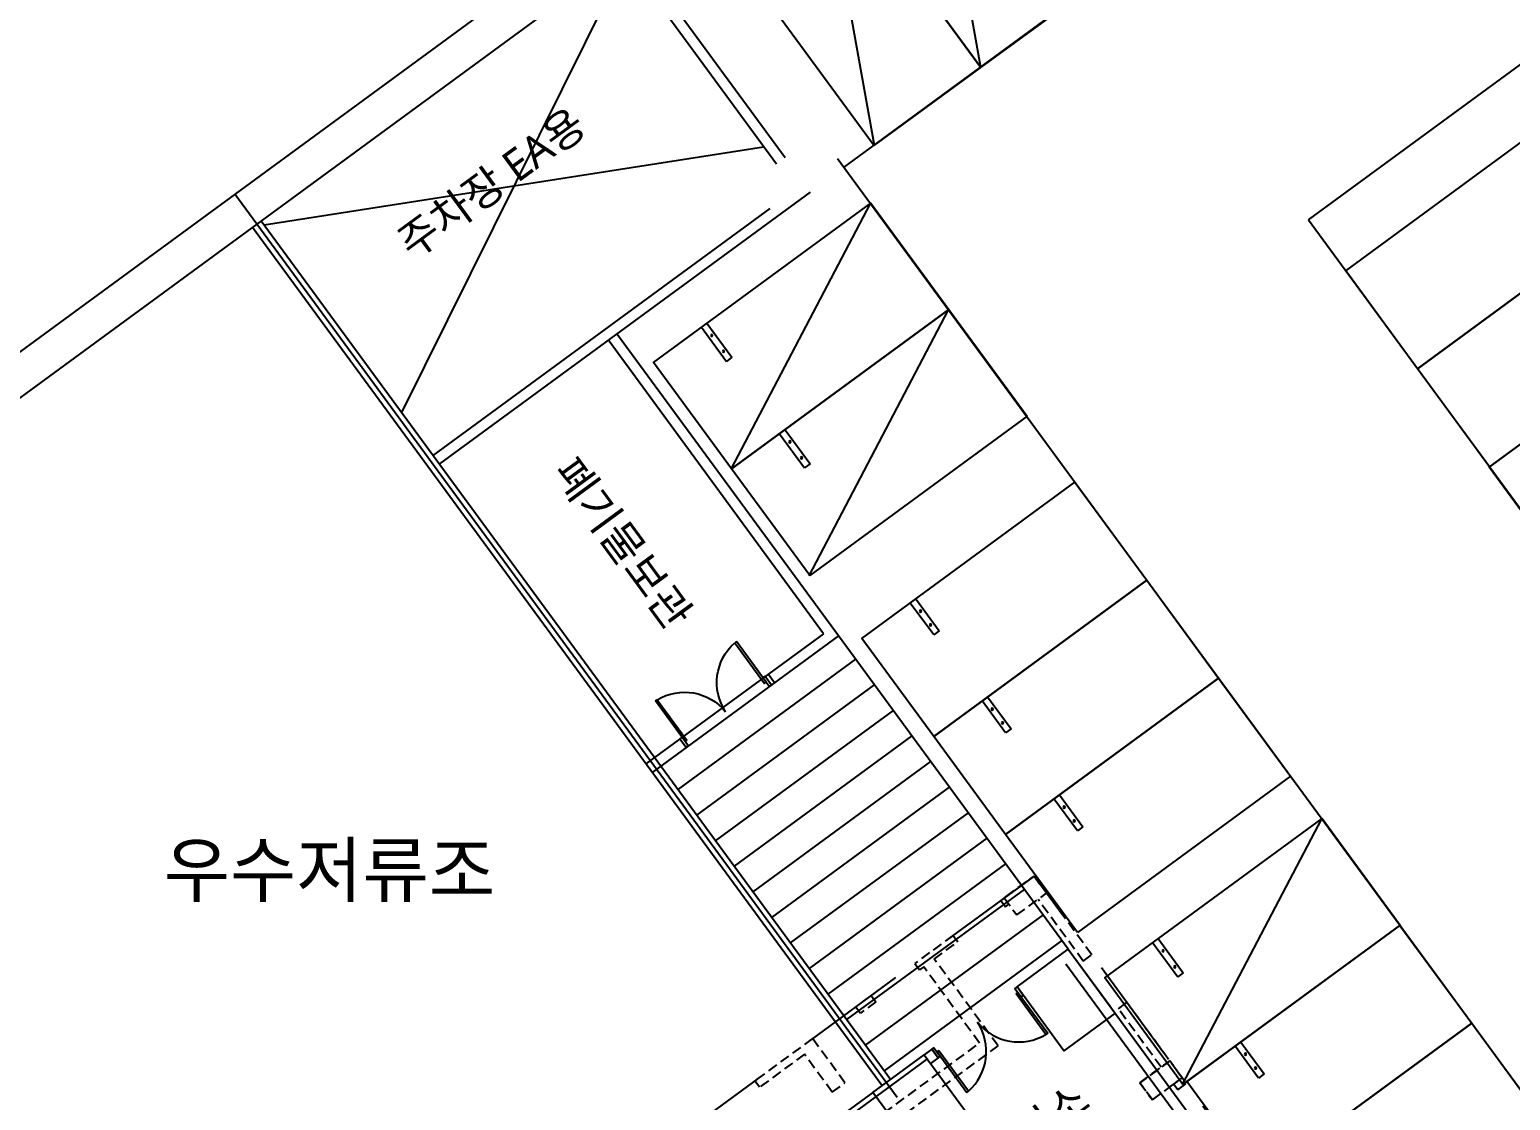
# Model space of a CAD drawing. Header units: millimetres. Extents: x 75184266 to 76346726, y -35850126 to -33679385.
# Drawn here: x 75324951 to 75352975, y -34522754 to -34502484 of the extents above; entities that cross this region are included whole.
import ezdxf
from ezdxf.enums import TextEntityAlignment as Align

# ---------------------------------------------------------------- set-up
doc = ezdxf.new("R2010")
doc.units = ezdxf.units.MM
doc.header["$LTSCALE"] = 50
doc.header["$MEASUREMENT"] = 0
doc.header["$PDMODE"] = 1
doc.header["$PDSIZE"] = -3
for name, pattern in [('HIDDEN2', [0.1875, 0.125, -0.0625]), ('PHANTOM2', [1.25, 0.625, -0.125, 0.125, -0.125, 0.125, -0.125]), ('XR-지하3층$0$H', [1.3, 0.8, -0.5])]:
    doc.linetypes.add(name, pattern=pattern)
doc.layers.get('0').update_dxf_attribs({"linetype": 'CONTINUOUS'})
doc.layers.get('Defpoints').update_dxf_attribs({"color": 51, "linetype": 'CONTINUOUS'})
for name, color, linetype in [('XR-지하3층$0$a-door', 6, 'CONTINUOUS'), ('XR-지하3층$0$CON', 2, 'CONTINUOUS'), ('XR-지하3층$0$일반주차', 8, 'CONTINUOUS'), ('XR-지하3층$0$확장형주차', 8, 'CONTINUOUS')]:
    doc.layers.add(name, color=color, linetype=linetype)
doc.layers.add('건축', color=8, linetype='CONTINUOUS', plot=False)
doc.styles.add('XR-지하3층$0$돋움', font='', dxfattribs={"width": 0.9})
doc.styles.add('XR-지하3층$0$맑은고딕', font='')
doc.styles.get('XR-지하3층$0$돋움').set_extended_font_data('Dotum')
doc.styles.get('XR-지하3층$0$맑은고딕').set_extended_font_data('Malgun Gothic')
doc.dimstyles.new('XR-지하3층$0$20110829_평면도_면적조정$0$std_style', dxfattribs={"dimscale": 400, "dimtxt": 3, "dimasz": 1, "dimexe": 1.5, "dimexo": 2, "dimgap": 1, "dimtad": 1, "dimtoh": 1, "dimdec": 0, "dimzin": 0, "dimdsep": 46, "dimtxsty": 'XR-지하3층$0$돋움', "dimblk": 'XR-지하3층$0$20110829_평면도_면적조정$0$01420DDOT01', "dimblk1": 'XR-지하3층$0$20110829_평면도_면적조정$0$01420DDOT01', "dimblk2": 'XR-지하3층$0$20110829_평면도_면적조정$0$01420DDOT01', "dimcen": 2.5, "dimdle": 8, "dimclrd": 256, "dimclre": 256, "dimclrt": 256, "dimadec": 0, "dimazin": 0, "dimtfac": 1, "dimtdec": 0, "dimtix": 1, "dimtmove": 2, "dimatfit": 3, "dimldrblk": 'XR-지하3층$0$20110829_평면도_면적조정$0$_ClosedBlank', "dimfxl": 1, "dimtolj": 1, "dimtzin": 0, "dimlwd": -1, "dimlwe": -1, "dimarcsym": 0})

# ---------------------------------------------------------------- blocks, each defined once
blk = doc.blocks.new('XR-지하3층$0$일반형 주차')
at = {"layer": 'XR-지하3층$0$일반주차'}
for p, q in [((750, 3865), (0, 3865)), ((0, 3735), (750, 3735)), ((750, 3735), (750, 3865))]:
    blk.add_line(p, q, dxfattribs=at)
blk.add_lwpolyline([(2300, 5000), (0, 5000), (0, 0), (2300, 0)], close=True, dxfattribs=at)
for centre in [(238, 3800), (563, 3800)]:
    blk.add_circle(centre, 17.5, dxfattribs=at)
blk = doc.blocks.new('XR-지하3층$0$확장형 주차')
at = {"layer": 'XR-지하3층$0$확장형주차', "color": 7}
for p, q in [((0, 3965), (800, 3965)), ((800, 3835), (800, 3965)), ((0, 3835), (800, 3835))]:
    blk.add_line(p, q, dxfattribs=at)
blk.add_lwpolyline([(2500, 5100), (0, 0)], dxfattribs=at)
blk.add_lwpolyline([(2500, 5091), (0, 5091), (0, -9), (2500, -9)], close=True, dxfattribs=at)
for centre in [(238, 3900), (613, 3900)]:
    blk.add_circle(centre, 17.5, dxfattribs=at)
blk = doc.blocks.new('XR-지하3층$0$A$C5E3F3FAC')
at = {"layer": 'XR-지하3층$0$a-door'}
for p, q in [((90, 950), (50, 950)), ((50, 950), (50, 0)), ((90, 0), (90, 950)), ((1910, 950), (1950, 950)), ((1910, 0), (1910, 950)), ((1950, 950), (1950, 0)), ((50, 0), (90, 0)), ((1950, 0), (1910, 0))]:
    blk.add_line(p, q, dxfattribs=at)
at = {"layer": 'XR-지하3층$0$a-door', "color": 6}
for points in [[(0, 850), (0, 1050), (50, 1050), (50, 850)], [(2000, 850), (2000, 1050), (1950, 1050), (1950, 850)]]:
    blk.add_lwpolyline(points, close=True, dxfattribs=at)
at = {"layer": 'XR-지하3층$0$a-door', "color": 7}
for centre, start, end in [((-2, 999), 275.2502, 357.2138), ((2002, 999), 182.7862, 264.7498)]:
    blk.add_arc(centre, 1003, start, end, dxfattribs=at)
blk = doc.blocks.new('XR-지하3층$0$20110829_평면도_면적조정$0$01420DDOT01')
blk.add_line((-1.5, 0), (1.5, 0))
at = {"const_width": 0.5}
blk.add_lwpolyline([(-0.25, 0, 1), (0.25, 0, 1)], format="xyb", close=True, dxfattribs=at)
blk = doc.blocks.new('*D295')
at = {"layer": 'Defpoints', "color": 0, "transparency": 16777216}
for p in [(75346469, -34460649), (75352378, -34468709, 0), (75283584, -34519145, 0)]:
    blk.add_point(p, dxfattribs=at)
at = {"layer": '건축'}
for p, q in [((75351905, -34468064), (75346114, -34460166)), ((75277998, -34510849), (75346147, -34460886)), ((75283111, -34518500), (75277320, -34510602))]:
    blk.add_line(p, q, dxfattribs=at)
at = {"layer": '건축', "xscale": 400, "yscale": 400, "zscale": 400}
for p, rotation in [((75346469, -34460649), 36.24693456144445), ((75277675, -34511086), 216.2469345614445)]:
    blk.add_blockref('XR-지하3층$0$20110829_평면도_면적조정$0$01420DDOT01', p, dxfattribs=dict(at, rotation=rotation))
at = {"layer": '건축', "insert": (75311303, -34484818), "char_height": 1800, "attachment_point": 5, "rotation": 36.2469, "style": 'XR-지하3층$0$돋움'}
blk.add_mtext('\\A1;85302', dxfattribs=at)
blk = doc.blocks.new('XR-지하3층$0$20110829_평면도_면적조정$0$_ClosedBlank')
at = {"color": 0, "linetype": 'ByBlock', "lineweight": -2}
for p, q in [((-1, 0.167), (0, 0)), ((-1, 0.167), (-1, -0.167)), ((0, 0), (-1, -0.167))]:
    blk.add_line(p, q, dxfattribs=at)
blk = doc.blocks.new('XR-지하3층$0$기둥 0620')
at = {"layer": 'XR-지하3층$0$CON', "ltscale": 0.5}
blk.add_lwpolyline([(-600, 0), (600, 0), (600, 1500), (-600, 1500)], close=True, dxfattribs=at)

msp = doc.modelspace()

# ---------------------------------------------------------------- linework, layer by layer
at = {"layer": '건축', "ltscale": 1000}
for p, q in [((75313281.6, -34517008), (75350390.8, -34489801.4)), ((75313981.6, -34517362.8), (75336352.4, -34500961.6))]:
    msp.add_line(p, q, dxfattribs=at)
at = {"layer": '건축'}
for p, q in [((75340366.1, -34505086.8), (75352581.8, -34496130.8)), ((75349151.9, -34506085.3), (75353723.8, -34502733.4)), ((75340240.8, -34504924.1), (75354667.6, -34524602)), ((75341370.7, -34522701.7), (75328833.7, -34505601.4)), ((75349151.9, -34506085.3), (75388645.3, -34559953.7))]:
    msp.add_line(p, q, dxfattribs=at)
at = {"layer": '건축', "ltscale": 0.5}
for p, q in [((75339249.6, -34504913.4), (75336352.4, -34500961.6)), ((75336242.5, -34501161.8), (75331987.9, -34509734.6)), ((75339088.3, -34505031.6), (75336191.1, -34501079.9)), ((75338843, -34504708.9), (75329387.4, -34506187.5)), ((75341244.5, -34522360.4), (75329330.4, -34506109.8)), ((75341083.2, -34522478.7), (75329169.1, -34506228)), ((75340258.6, -34513962.7, 0), (75336060.6, -34508236.7, 0)), ((75339979, -34513919.6, 0), (75335899.3, -34508354.9)), ((75344606.8, -34519893.6, 0), (75345398.6, -34520972.1, 0)), ((75344607.2, -34519893.3, 0), (75347359.3, -34523644.6, 0)), ((75347078.1, -34523602.9, 0), (75344563.7, -34520173.2, 0)), ((75342025, -34521787, 0), (75341880.2, -34521894, 0)), ((75342025, -34521787, 0), (75342025, -34521787, 0)), ((75342025, -34521787, 0), (75342143.8, -34521947.8, 0)), ((75342143.8, -34521947.8, 0), (75341999.1, -34522054.8, 0)), ((75335643.6, -34526469.4, 0), (75340912.7, -34522603.8, 0))]:
    msp.add_line(p, q, dxfattribs=at)
at = {"layer": '건축', "ltscale": 100}
for p, q in [((75339722.6, -34505558.6), (75332706.3, -34510702.5)), ((75338959.2, -34505870.3), (75332582.4, -34510545.4)), ((75339979, -34513919.6), (75336615.9, -34516385.3)), ((75340258.6, -34513962.7), (75336734.1, -34516546.6)), ((75344606.8, -34519893.6, 0), (75340258.6, -34513962.6)), ((75340582.4, -34514404.2), (75337219.2, -34516869.9)), ((75339048.9, -34514849.5), (75338930.7, -34514688.2)), ((75340937.1, -34514888.1), (75337574, -34517353.8)), ((75341291.9, -34515372), (75337928.7, -34517837.7)), ((75341646.6, -34515855.9), (75338283.5, -34518321.6)), ((75342001.4, -34516339.8), (75338638.2, -34518805.5)), ((75342356.2, -34516823.7), (75338993, -34519289.4)), ((75342710.9, -34517307.6), (75339347.8, -34519773.3)), ((75343065.7, -34517791.5), (75339702.5, -34520257.1)), ((75343420.4, -34518275.4), (75340057.3, -34520741)), ((75343775.2, -34518759.2), (75340412.1, -34521224.9)), ((75344130, -34519243.1), (75340766.8, -34521708.8)), ((75344484.7, -34519727), (75341121.6, -34522192.7)), ((75335107.4, -34526986.8, 0), (75341939.4, -34521974.6, 0))]:
    msp.add_line(p, q, dxfattribs=at)
at = {"layer": '건축', "linetype": 'HIDDEN2', "ltscale": 30}
for p, q in [((75343436, -34518892.2, 0), (75343960.1, -34518507.7, 0)), ((75343960.1, -34518507.7, 0), (75344108, -34518709.3, 0)), ((75343331.2, -34518969.1, 0), (75343419.9, -34519090.1, 0)), ((75342428.1, -34519631.6, 0), (75342516.9, -34519752.6, 0)), ((75341984.7, -34519957, 0), (75341702.5, -34520164, 0)), ((75344893.1, -34520117.7, 0), (75345054.4, -34519999.4, 0)), ((75344893.1, -34520117.7, 0), (75345054.4, -34519999.4, 0)), ((75341702.5, -34520164, 0), (75341791.2, -34520284.9, 0)), ((75340880.1, -34520767.4, 0), (75340589.8, -34520980.3, 0)), ((75340880.1, -34520767.4, 0), (75340968.8, -34520888.3, 0)), ((75345555.7, -34521020.7, 0), (75345716.9, -34520902.4, 0)), ((75340673.1, -34523325.3, 0), (75342930.7, -34521669.1, 0)), ((75341546.6, -34522994.5, 0), (75343280.1, -34521722.7, 0)), ((75345962.9, -34522421.1, 0), (75346527.3, -34522007, 0)), ((75346199.5, -34522743.6, 0), (75346763.9, -34522329.5, 0)), ((75346616, -34522128, 0), (75346763.9, -34522329.5, 0)), ((75338767.6, -34522503.2, 0), (75338678.9, -34522382.2, 0)), ((75346679.5, -34522552.7, 0), (75346840.8, -34522434.4, 0))]:
    msp.add_line(p, q, dxfattribs=at)
at = {"layer": '건축', "linetype": 'PHANTOM2', "ltscale": 50, "const_width": 200}
msp.add_lwpolyline([(75558572.6, -34605145.4), (75561597.6, -34590145.4), (75561659.5, -34553000), (75564717.9, -34517999.9), (75564749.8, -34498884.2), (75475183.7, -34492234.7), (75349445.8, -34482899.8, -0.1151176), (75301447.5, -34507814.4), (75295098.5, -34515540.4), (75291581.4, -34641500.4), (75298553.1, -34648669.4), (75429499.8, -34648668.1), (75454491.8, -34644667.8), (75484498.1, -34644667.5), (75499504.9, -34645667.4), (75547907.3, -34645666.1), (75558522.6, -34635068.3)], format="xyb", close=True, dxfattribs=at)
at = {"layer": '건축', "linetype": 'XR-지하3층$0$H', "ltscale": 50, "elevation": 0}
msp.add_lwpolyline([(75348777.8, -34527847.1), (75348940.4, -34528068.8), (75350262.8, -34527098.7), (75343960.1, -34518507.7), (75336284.2, -34524139), (75337023.6, -34525146.9), (75335495.7, -34526267.8), (75335037.3, -34525643), (75333327.1, -34526897.6), (75331818.8, -34524841.5), (75327384.2, -34528094.9), (75327891.8, -34528786.9), (75327288.8, -34529229.2), (75327226.8, -34529288.6), (75325798.4, -34527797.3), (75326755.3, -34526880.8), (75321318.5, -34521204.5)], dxfattribs=at)
at = {"layer": '건축', "linetype": 'HIDDEN2', "ltscale": 30, "elevation": 0}
for points in [[(75343960.1, -34518507.7), (75343331.2, -34518969.1)], [(75345054.4, -34519999.4), (75343960.1, -34518507.7)], [(75344893.1, -34520117.7), (75344035.4, -34518948.6)], [(75343419.9, -34519090.1), (75343484.4, -34519042.7)], [(75342428.1, -34519631.6), (75341984.7, -34519957)], [(75342073.4, -34520077.9), (75342516.9, -34519752.6)], [(75343280.1, -34521722.7), (75342073.4, -34520077.9)], [(75341871.8, -34520225.8), (75341791.2, -34520284.9)], [(75342930.7, -34521669.1), (75341871.8, -34520225.8)], [(75340968.8, -34520888.3), (75340678.5, -34521101.2)], [(75346840.8, -34522434.4), (75345716.9, -34520902.4)], [(75340589.8, -34520980.3), (75340678.5, -34521101.2)], [(75346366, -34522125.3), (75345555.7, -34521020.7)], [(75340382.6, -34522422.2), (75339767.4, -34521583.7), (75338678.9, -34522382.2)], [(75339614.2, -34521882.1), (75338767.6, -34522503.2)], [(75340140.7, -34522599.7), (75339614.2, -34521882.1)], [(75346522, -34522507), (75346763.9, -34522329.5)], [(75340140.7, -34522599.7), (75340382.6, -34522422.2)], [(75346199.5, -34522743.6), (75345962.9, -34522421.1)], [(75346679.5, -34522552.7), (75346602.6, -34522447.9)]]:
    msp.add_lwpolyline(points, dxfattribs=at)
for points in [[(75343960.1, -34518507.7), (75343395.7, -34518921.8), (75343632.3, -34519244.3), (75344196.7, -34518830.3)], [(75346527.3, -34522007), (75345962.9, -34522421.1), (75346199.5, -34522743.6), (75346763.9, -34522329.5)]]:
    msp.add_lwpolyline(points, close=True, dxfattribs=at)

# ---------------------------------------------------------------- block references
at = {"layer": '건축'}
for name, p, rotation in [('XR-지하3층$0$확장형 주차', (75342948.5, -34503193.5), 36.24693335802527), ('XR-지하3층$0$확장형 주차', (75340932.4, -34504671.6), 36.24693335802527), ('XR-지하3층$0$A$C5E3F3FAC', (75342645.8, -34522633.8, 0), 36.24693336340456)]:
    msp.add_blockref(name, p, dxfattribs=dict(at, rotation=rotation))
at = {"layer": '건축', "xscale": -1}
for name, p, rotation in [('XR-지하3층$0$일반형 주차', (75351218.2, -34508903.7), 306.2469333594607), ('XR-지하3층$0$확장형 주차', (75340863.8, -34505773.9), 126.2469333594608), ('XR-지하3층$0$일반형 주차', (75352578.1, -34510758.6), 306.2469333594607), ('XR-지하3층$0$확장형 주차', (75342342, -34507790.1), 126.2469333594608), ('XR-지하3층$0$확장형 주차', (75354056.3, -34512774.8), 306.2469333594607), ('XR-지하3층$0$일반형 주차', (75344734.4, -34511053.3), 126.2469333594608), ('XR-지하3층$0$일반형 주차', (75346094.3, -34512908.2), 126.2469333594608), ('XR-지하3층$0$A$C5E3F3FAC', (75336755.6, -34515222.8), 216.2469333634046), ('XR-지하3층$0$일반형 주차', (75347454.2, -34514763.1), 126.2469333594608), ('XR-지하3층$0$확장형 주차', (75349405.4, -34517424.5), 126.2469333594608), ('XR-지하3층$0$일반형 주차', (75350883.6, -34519440.7), 126.2469333594608), ('XR-지하3층$0$일반형 주차', (75352243.5, -34521295.6), 126.2469333594608)]:
    msp.add_blockref(name, p, dxfattribs=dict(at, rotation=rotation))
at = {"layer": '건축', "extrusion": (0, 0, -1), "zscale": -0.9999999999999999, "rotation": 323.7340696020777}
for p in [(-75345009.6, -34521458.4, 0), (-75342283.7, -34523458.3, 0)]:
    msp.add_blockref('XR-지하3층$0$기둥 0620', p, dxfattribs=at)

# ---------------------------------------------------------------- texts
at = {"layer": '건축', "ltscale": 0.5, "style": 'XR-지하3층$0$맑은고딕'}
msp.add_text('주차장 EA용', height=600, rotation=36.24693, dxfattribs=at).set_placement((75333691.8, -34505386.6), align=Align.MIDDLE_CENTER)
at = {"layer": '건축', "style": 'XR-지하3층$0$맑은고딕'}
for s, rotation, p in [('폐기물보관', 306.24693, (75336182.2, -34512199.5)), ('쓰레기분리수거소', 36.24693, (75342467.8, -34524403.6))]:
    msp.add_text(s, height=600, rotation=rotation, dxfattribs=at).set_placement(p, align=Align.MIDDLE_CENTER)
msp.add_text('우수저류조', height=1000, dxfattribs=at).set_placement((75330625.3, -34518380.2), align=Align.MIDDLE)

# ---------------------------------------------------------------- dimensions: what is measured, and where the dimension line sits
at = {"layer": '건축'}
dim = msp.add_linear_dim(base=(75346469.2, -34460649.4), p1=(75283584, -34519145.1, 0), p2=(75352378, -34468708.9, 0), angle=36.24693, dimstyle='XR-지하3층$0$20110829_평면도_면적조정$0$std_style', override={"dimtxt": 4.5}, dxfattribs=at)
dim.commit()
dim.dimension.update_dxf_attribs({"geometry": '*D295', "text_midpoint": (75311302.8, -34484818.1)})

doc.saveas('drawing.dxf')
